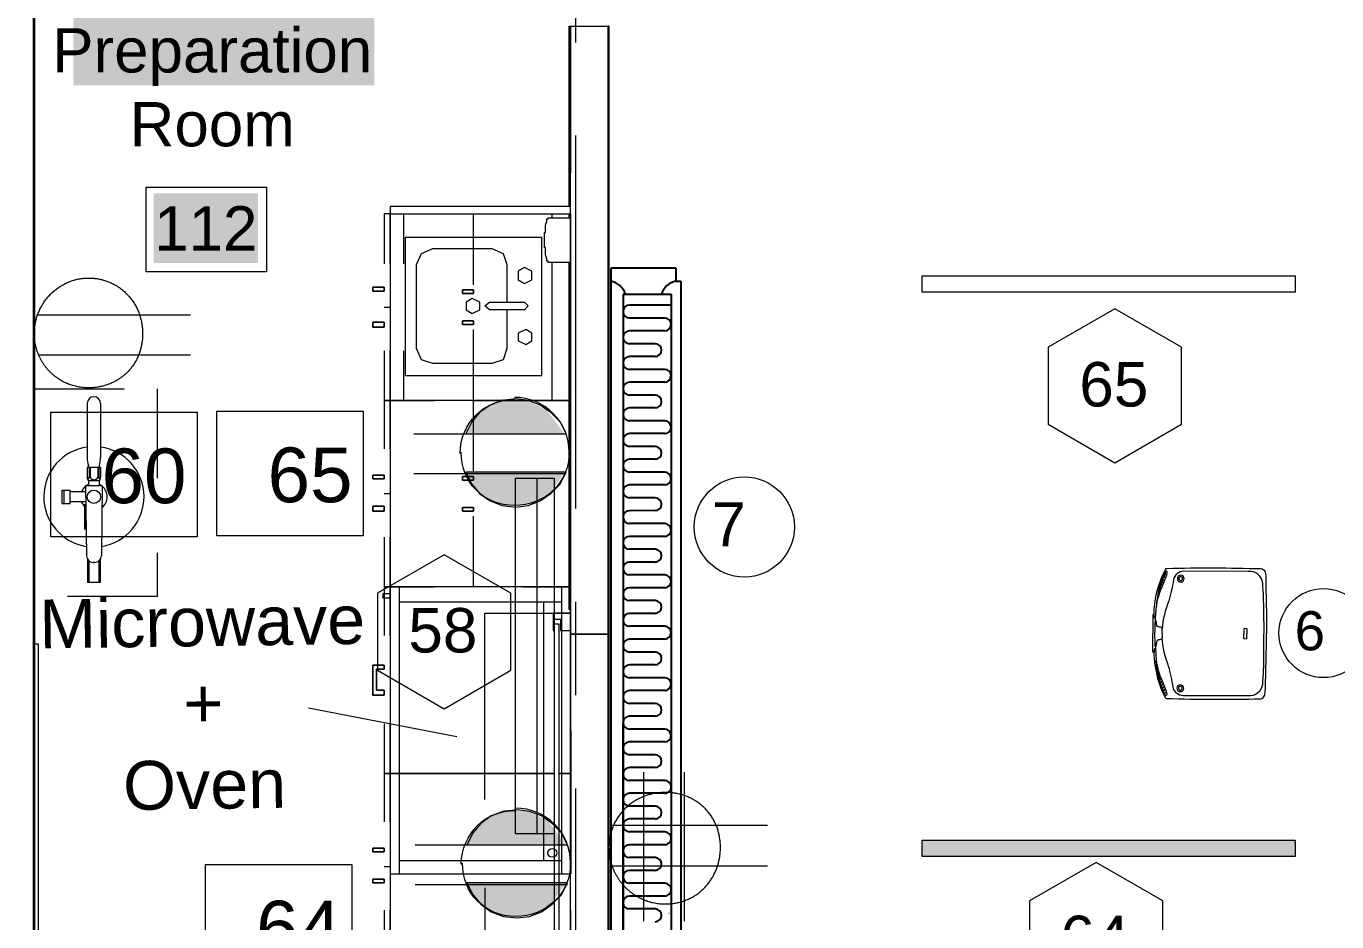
# Model space of a CAD drawing. Header units: inches. Extents: x 0.9 to 36.3, y 0.7 to 23.3.
# Drawn here: x 22.923 to 24.68, y 7.609 to 8.81 of the extents above; entities that cross this region are included whole.
import ezdxf

# ---------------------------------------------------------------- set-up
doc = ezdxf.new("R2010")
doc.units = ezdxf.units.IN
doc.linetypes.add('ACAD_ISO02W100', pattern=[15, 12, -3])
doc.linetypes.add('CENTER', pattern=[50.8, 31.75, -6.35, 6.35, -6.35])
doc.layers.get('0').update_dxf_attribs({"color": 1})
doc.layers.add('Baseboard heater', color=7, linetype='Continuous', true_color=0x581317)
doc.layers.add('PDF_Solid Fills', color=7, linetype='Continuous', true_color=0xffffff)
for name, color, linetype, lineweight, true_color in [('Blocks', 7, 'Continuous', 5, 0x9a9c7f), ('Boarder for name', 7, 'Continuous', 5, 0x777777), ('Lights', 7, 'Continuous', 15, 0xff0a0a), ('Numbering Baseboard Heater', 7, 'Continuous', 0, 0x581317), ('Numbering Lights', 1, 'Continuous', 15, 0xff0000), ('Numbering Projectors', 7, 'Continuous', 0, 0x9a9c7f), ('PDF_Geometry', 7, 'Continuous', 9, 0x777777)]:
    doc.layers.add(name, color=color, linetype=linetype, lineweight=lineweight, true_color=true_color)
for name, color, linetype, lineweight in [('Fire Extinguisher', 12, 'Continuous', 15), ('Numbering receptecles', 170, 'Continuous', 15), ('Receptacles', 170, 'Continuous', 15)]:
    doc.layers.add(name, color=color, linetype=linetype, lineweight=lineweight)
doc.layers.add('PDF_Text', color=7, linetype='Continuous')
doc.styles.add('PDF Arial', font='arial.ttf')
doc.styles.get("Standard").update_dxf_attribs({"font": 'arial.ttf'})

# ---------------------------------------------------------------- blocks, each defined once
blk = doc.blocks.new('Epson 5040ub_top_cad-block.com')
at = {"color": 0}
for points in [[(-73.9, -4.5), (-73.9, 0), (0, 0)], [(73.9, -4.5), (73.9, 0), (0, 0)], [(-230.6, -53.4), (-238.1, -47.2)], [(-219.7, -49.3), (-227.7, -42.6)], [(-208.3, -44.9), (-216.4, -38.2)], [(-198.7, -41.1), (-206.5, -34.6)], [(-188.1, -37), (-195.3, -31)], [(-177.2, -32.4), (-183.1, -27.5)], [(-167.9, -28.7), (-172.6, -24.9)], [(-157.3, -24.9), (-160.4, -22.3)], [(-147.5, -21.8), (-149.4, -20.3)], [(-138.3, -19.3), (-138.9, -18.8)], [(138.3, -19.3), (138.9, -18.8)], [(147.5, -21.8), (149.4, -20.3)], [(157.3, -24.9), (160.4, -22.3)], [(167.9, -28.7), (172.6, -24.9)], [(177.2, -32.4), (183.1, -27.5)], [(188.1, -37), (195.3, -31)], [(198.7, -41.1), (206.5, -34.6)], [(208.3, -44.9), (216.4, -38.2)], [(219.7, -49.3), (227.7, -42.6)], [(230.6, -53.4), (238.1, -47.2)], [(-18.6, -359.4), (0, -359.4)], [(18.6, -359.4), (0, -359.4)], [(-18.6, -371.4), (0, -371.4)], [(18.6, -371.4), (0, -371.4)], [(-48.7, -438.5), (48.7, -438.5)]]:
    blk.add_lwpolyline(points, dxfattribs=at)
for points in [[(0, -36.6), (-16.8, -36.6, -0.354906), (-24.2, -30.6, -0.016056), (-25.6, -22.2, 0.285232), (-31.3, -15.4, 0.084022), (-44.3, -13.5, -0.143766), (-48.6, -12.3, -0.072792), (-51.7, -9.7), (-60.2, -10.3, 0.320532), (-65.8, -5.2, 0.048215), (-96.9, -4.8, 0.096612), (-253.6, -49, 0.263617), (-257.6, -55.1, 0.012885), (-257.6, -426.5, -0.781265)], [(-60.2, -10.3), (-106, -13.5, 0.045223), (-106, -13.5, 0.07056), (-174.3, -31.3, -0.006437), (-228.3, -52.6, -0.072856), (-242.6, -55.7, -0.70445), (-245.6, -48.9, -0.081569), (-240.3, -45.4, -0.0531), (-169.8, -21.4, -0.048177), (-106, -13.5, -6.183682)], [(-48.7, -438.5), (-87.3, -438.5, -0.020934), (-200.3, -433.8, -0.427836), (-246.2, -376.8), (-246.2, -120.6, -0.367703), (-212.3, -80.7, 0.026801), (-129.5, -62.7, 0.03082), (-129.5, -62.7, -0.081077), (-16.8, -36.6, -8.970593)], [(-246.5, -53.2, -0.112665), (-245.6, -51.7, -0.081569), (-240.3, -48.2, -0.0531), (-169.8, -24.2, -0.02751), (-133.5, -18.2, -0.02751)], [(0, -36.6), (16.8, -36.6, 0.354906), (24.2, -30.6, 0.016056), (25.6, -22.2, -0.285232), (31.3, -15.4, -0.084022), (44.3, -13.5, 0.143766), (48.6, -12.3, 0.072792), (51.7, -9.7), (60.2, -10.3, -0.320532), (65.8, -5.2, -0.048215), (96.9, -4.8, -0.096612), (253.6, -49, -0.263617), (257.6, -55.1, -0.012885), (257.6, -426.5, 0.781265)], [(48.7, -438.5), (87.3, -438.5, 0.020934), (200.3, -433.8, 0.427836), (246.2, -376.8), (246.2, -120.6, 0.367703), (212.3, -80.7, -0.026801), (129.5, -62.7, -0.03082), (129.5, -62.7, 0.081077), (16.8, -36.6, 8.970593)], [(60.2, -10.3), (106, -13.5, -0.045223), (106, -13.5, -0.07056), (174.3, -31.3, 0.006437), (228.3, -52.6, 0.072856), (242.6, -55.7, 0.70445), (245.6, -48.9, 0.081569), (240.3, -45.4, 0.0531), (169.8, -21.4, 0.048177), (106, -13.5, 6.183682)], [(246.5, -53.2, 0.112665), (245.6, -51.7, 0.081569), (240.3, -48.2, 0.0531), (169.8, -24.2, 0.02751), (133.5, -18.2, 0.02751)], [(-257.6, -426.5, 0.30611), (-247.4, -441.7, 0.079705), (-229.7, -445.7, 0.003039), (0, -450, 73.76926)], [(257.6, -426.5, -0.30611), (247.4, -441.7, -0.079705), (229.7, -445.7, -0.003039), (0, -450, -73.76926)]]:
    blk.add_lwpolyline(points, format="xyb", dxfattribs=at)
for centre, radius in [((-217, -109.2), 13.3), ((-217, -109.2), 7.38), ((217, -109.2), 13.3), ((217, -109.2), 7.38)]:
    blk.add_circle(centre, radius, dxfattribs=at)
for centre, radius, start, end in [((0, -858.8), 850.7, 86.5169, 93.4831), ((-14, -365.4), 7.59, 127.7395, 232.2605), ((14, -365.4), 7.59, 307.7395, 52.2605)]:
    blk.add_arc(centre, radius, start, end, dxfattribs=at)
blk = doc.blocks.new('Fire Extinguisher_top_dwgmodels.com')
at = {"color": 0}
for p, q in [((-111.7, 8), (-47, 8)), ((-34.9, 6.6), (-37.6, 6.6)), ((-34.9, 8), (-34.9, -8)), ((-34.9, 8), (-23.5, 8)), ((-34.9, 4.6), (-23.2, 4.6)), ((-34.8, 5.7), (-23.2, 5.7)), ((-18.9, 6.3), (-18.9, -6.3)), ((-18.9, 6.3), (-13.5, 6.3)), ((-13.5, -10), (-13.5, 10)), ((-13.5, 10), (70.6, 8.9)), ((10.3, 9.7), (10.3, 11.5)), ((10.7, 9.7), (10.7, 11.5)), ((75, 7.5), (102.5, 7.5)), ((76.7, 5.9), (102.5, 5.9)), ((78.5, 0.9), (78.5, -0.9)), ((102.5, 7.5), (102.5, -7.5)), ((-111.7, -8), (-47, -8)), ((-34.9, -6.6), (-37.6, -6.6)), ((-34.9, -4.6), (-23.2, -4.6)), ((-34.9, -8), (-23.5, -8)), ((-34.8, -5.7), (-23.2, -5.7)), ((-18.9, -6.3), (-13.5, -6.3)), ((-13.5, -10), (70.6, -8.9)), ((-6, -9.9), (-6, -28.4)), ((6, -9.7), (6, -28.4)), ((10.3, -9.7), (10.3, -9.7)), ((10.7, -9.9), (10.7, -9.7)), ((10.8, -10.2), (11, -9.9)), ((10.9, -10.4), (38.5, -10.4)), ((10.9, -11.2), (38.5, -11.2)), ((75, -7.5), (102.5, -7.5)), ((76.7, -5.9), (102.5, -5.9)), ((-8, -38), (-8, -28.4)), ((8, -28.4), (-8, -28.4)), ((8, -38), (8, -28.4)), ((-8, -36.1), (8, -36.1)), ((8, -38), (-8, -38))]:
    blk.add_line(p, q, dxfattribs=at)
blk.add_circle((0, 0), 8, dxfattribs=at)
for centre, radius, start, end in [((0, 0), 60, 8.6363, 172.3377), ((0, 0), 16, 37.0611, 141.3809), ((-111.7, 0), 8, 90, 270), ((-48.9, -37), 45.1, 75.4552, 87.5164), ((-23.6, 0.6), 7.45, 50.2127, 88.8117), ((-23.3, 7.7), 1.98, 271.9881, 358.9526), ((-25.5, 0), 5.13, 297.4534, 62.5466), ((0, 0), 16, 147.6298, 156.9032), ((10.5, 11.5), 0.177, 14.0852, 165.9148), ((70.5, 0.9), 8, 0, 89.221), ((0, 0), 60, 187.6623, 351.3637), ((-48.9, 37), 45.1, 272.4836, 284.5448), ((-23.6, -0.6), 7.45, 271.1883, 309.7873), ((-23.3, -7.7), 1.98, 1.0474, 88.0119), ((0, 0), 16, 203.0968, 212.3702), ((0, 0), 16, 218.6191, 247.9757), ((-11.2, -9.9), 0.819, 184.1848, 357.3731), ((0, 0), 16, 292.0243, 310.0558), ((10.5, -11), 1.25, 101.8101, 350.1732), ((10.5, -11), 0.907, 90, 346.3844), ((10.2, -9.7), 0.107, 282.2941, 2.9308), ((10.4, -9.9), 0.229, 277.2272, 346.9737), ((11.1, -10.8), 0.447, 116.5651, 243.4349), ((0, 0), 16, 312.0013, 315.4535), ((10.5, -11), 0.907, 40.2976, 70.7774), ((10.5, -11), 1.25, 27.9629, 66.6982), ((0, 0), 16, 319.3461, 322.9389), ((38.3, -10.8), 0.447, 296.5651, 63.4349), ((70.5, -0.9), 8, 270.779, 0)]:
    blk.add_arc(centre, radius, start, end, dxfattribs=at)

msp = doc.modelspace()

# ---------------------------------------------------------------- hatches: boundary and pattern name
at = {"layer": 'Lights', "linetype": 'ByBlock', "ltscale": 0.001, "transparency": 33554559}
h = msp.add_hatch(color=256, dxfattribs=at)
h.paths.add_polyline_path([(24.124, 7.7186), (24.124, 7.6966), (24.624, 7.6966), (24.624, 7.7186)])
h.paths.add_polyline_path([(26.474, 7.6966), (26.474, 7.7186), (25.974, 7.7186), (25.974, 7.6966)])
h.paths.add_polyline_path([(28.334, 7.6966), (28.334, 7.7186), (27.834, 7.7186), (27.834, 7.6966)])
at = {"layer": 'Receptacles', "linetype": 'ByBlock', "transparency": 33554559}
for points in [[(23.5344, 8.2978), (23.5119, 8.2672), (23.5119, 8.2631), (23.6446, 8.2631), (23.6201, 8.2957), (23.5936, 8.308), (23.5609, 8.31)], [(23.6262, 8.1855), (23.6446, 8.2121), (23.5119, 8.2121), (23.5119, 8.208), (23.5344, 8.1794), (23.5589, 8.1672), (23.5997, 8.1692)], [(23.536, 7.747), (23.5136, 7.7164), (23.5136, 7.7123), (23.6462, 7.7123), (23.6218, 7.745), (23.5952, 7.7572), (23.5626, 7.7593)], [(23.6279, 7.6348), (23.6462, 7.6613), (23.5136, 7.6613), (23.5136, 7.6572), (23.536, 7.6287), (23.5605, 7.6164), (23.6014, 7.6185)]]:
    msp.add_hatch(color=256, dxfattribs=at).paths.add_polyline_path(points)

# ---------------------------------------------------------------- linework, layer by layer
at = {"layer": 'Baseboard heater', "linetype": 'ByBlock', "ltscale": 0.5}
for p, q in [((23.7065, 8.4852), (23.7066, 6.9227)), ((23.7938, 8.4852), (23.7065, 8.4852)), ((23.7938, 8.4852), (23.7938, 8.4677)), ((23.7938, 8.4677), (23.8002, 8.4677)), ((23.8002, 8.4677), (23.8003, 6.9402))]:
    msp.add_line(p, q, dxfattribs=at)
at = {"layer": 'Baseboard heater', "linetype": 'ByBlock', "ltscale": 0.3}
for p, q in [((23.7228, 8.4507), (23.7873, 8.4507)), ((23.7228, 8.4507), (23.7228, 6.9571)), ((23.7873, 8.4358), (23.7314, 8.4358)), ((23.7873, 8.4507), (23.7874, 6.9571)), ((23.7787, 8.4185), (23.7314, 8.4185)), ((23.7787, 8.4013), (23.7314, 8.4013)), ((23.7658, 8.3841), (23.7314, 8.3841)), ((23.7658, 8.3669), (23.7314, 8.3669)), ((23.7787, 8.3497), (23.7314, 8.3497)), ((23.7787, 8.3324), (23.7314, 8.3324)), ((23.7658, 8.3152), (23.7314, 8.3152)), ((23.7658, 8.298), (23.7314, 8.298)), ((23.7787, 8.2808), (23.7314, 8.2808)), ((23.7787, 8.2636), (23.7314, 8.2636)), ((23.7658, 8.2463), (23.7314, 8.2463)), ((23.7658, 8.2291), (23.7314, 8.2291)), ((23.7787, 8.2119), (23.7314, 8.2119)), ((23.7787, 8.1947), (23.7314, 8.1947)), ((23.7658, 8.1775), (23.7314, 8.1775)), ((23.7658, 8.1603), (23.7314, 8.1602)), ((23.7787, 8.143), (23.7314, 8.143)), ((23.7787, 8.1258), (23.7314, 8.1258)), ((23.7658, 8.1086), (23.7314, 8.1086)), ((23.7658, 8.0914), (23.7314, 8.0914)), ((23.7787, 8.0742), (23.7314, 8.0742)), ((23.7787, 8.0569), (23.7314, 8.0569)), ((23.7658, 8.0397), (23.7314, 8.0397)), ((23.7658, 8.0225), (23.7314, 8.0225)), ((23.7787, 8.0053), (23.7314, 8.0053)), ((23.7787, 7.9881), (23.7314, 7.9881)), ((23.7658, 7.9708), (23.7314, 7.9708)), ((23.7658, 7.9536), (23.7314, 7.9536)), ((23.7787, 7.9364), (23.7314, 7.9364)), ((23.7787, 7.9192), (23.7314, 7.9192)), ((23.7658, 7.902), (23.7314, 7.902)), ((23.7228, 7.5317), (23.7228, 7.8761)), ((23.7658, 7.8847), (23.7314, 7.8847)), ((23.7874, 7.8789), (23.7874, 7.5317)), ((23.7787, 7.8675), (23.7314, 7.8675)), ((23.7787, 7.8503), (23.7314, 7.8503)), ((23.7658, 7.8331), (23.7314, 7.8331)), ((23.7658, 7.8159), (23.7314, 7.8159)), ((23.7788, 7.7986), (23.7314, 7.7986)), ((23.7788, 7.7814), (23.7314, 7.7814)), ((23.7658, 7.7642), (23.7314, 7.7642)), ((23.7658, 7.747), (23.7314, 7.747)), ((23.7788, 7.7298), (23.7314, 7.7298)), ((23.7788, 7.7125), (23.7314, 7.7125)), ((23.7658, 7.6953), (23.7314, 7.6953)), ((23.7658, 7.6781), (23.7314, 7.6781)), ((23.7788, 7.6609), (23.7314, 7.6609)), ((23.7788, 7.6437), (23.7314, 7.6437)), ((23.7658, 7.6264), (23.7314, 7.6264))]:
    msp.add_line(p, q, dxfattribs=at)
for centre, radius, start, end in [((23.7021, 8.4431), 0.025, 17.8431, 79.896), ((23.7982, 8.4431), 0.025, 100.1098, 162.1628), ((23.7314, 8.4272), 0.00861, 90.0029, 270.0029), ((23.7787, 8.4099), 0.00861, 270.0029, 90.0029), ((23.7314, 8.3927), 0.00861, 90.0029, 270.0029), ((23.7658, 8.3755), 0.00861, 270.0029, 90.0029), ((23.7314, 8.3583), 0.00861, 90.0029, 270.0029), ((23.7787, 8.3411), 0.00861, 270.0029, 90.0029), ((23.7314, 8.3238), 0.00861, 90.0029, 270.0029), ((23.7658, 8.3066), 0.00861, 270.0029, 90.0029), ((23.7314, 8.2894), 0.00861, 90.0029, 270.0029), ((23.7787, 8.2722), 0.00861, 270.0029, 90.0029), ((23.7314, 8.255), 0.00861, 90.0029, 270.0029), ((23.7658, 8.2377), 0.00861, 270.0029, 90.0029), ((23.7314, 8.2205), 0.00861, 90.0029, 270.0029), ((23.7787, 8.2033), 0.00861, 270.0029, 90.0029), ((23.7314, 8.1861), 0.00861, 90.0029, 270.0029), ((23.7658, 8.1689), 0.00861, 270.0029, 90.0029), ((23.7314, 8.1516), 0.00861, 90.0029, 270.0029), ((23.7787, 8.1344), 0.00861, 270.0029, 90.0029), ((23.7314, 8.1172), 0.00861, 90.0029, 270.0029), ((23.7658, 8.1), 0.00861, 270.0029, 90.0029), ((23.7314, 8.0828), 0.00861, 90.0029, 270.0029), ((23.7787, 8.0655), 0.00861, 270.0029, 90.0029), ((23.7314, 8.0483), 0.00861, 90.0029, 270.0029), ((23.7658, 8.0311), 0.00861, 270.0029, 90.0029), ((23.7314, 8.0139), 0.00861, 90.0029, 270.0029), ((23.7787, 7.9967), 0.00861, 270.0029, 90.0029), ((23.7314, 7.9794), 0.00861, 90.0029, 270.0029), ((23.7658, 7.9622), 0.00861, 270.0029, 90.0029), ((23.7314, 7.945), 0.00861, 90.0029, 270.0029), ((23.7787, 7.9278), 0.00861, 270.0029, 90.0029), ((23.7314, 7.9106), 0.00861, 90.0029, 270.0029), ((23.7658, 7.8933), 0.00861, 270.0029, 90.0029), ((23.7314, 7.8761), 0.00861, 90.0029, 270.0029), ((23.7787, 7.8589), 0.00861, 270.0029, 90.0029), ((23.7314, 7.8417), 0.00861, 90.0029, 270.0029), ((23.7658, 7.8245), 0.00861, 270.0029, 90.0029), ((23.7314, 7.8072), 0.00861, 90.0029, 270.0029), ((23.7788, 7.79), 0.00861, 270.0029, 90.0029), ((23.7314, 7.7728), 0.00861, 90.0029, 270.0029), ((23.7658, 7.7556), 0.00861, 270.0029, 90.0029), ((23.7314, 7.7384), 0.00861, 90.0029, 270.0029), ((23.7788, 7.7211), 0.00861, 270.0029, 90.0029), ((23.7314, 7.7039), 0.00861, 90.0029, 270.0029), ((23.7314, 7.6695), 0.00861, 90.0029, 270.0029), ((23.7658, 7.6867), 0.00861, 270.0029, 90.0029), ((23.7788, 7.6523), 0.00861, 270.0029, 90.0029), ((23.7314, 7.635), 0.00861, 90.0029, 270.0029), ((23.7658, 7.6178), 0.00861, 270.0029, 90.0029)]:
    msp.add_arc(centre, radius, start, end, dxfattribs=at)
at = {"layer": 'Blocks', "linetype": 'ByBlock'}
for p, q in [((23.4006, 8.0489), (23.4006, 8.0429)), ((23.4107, 8.0489), (23.4006, 8.0489)), ((23.4107, 8.058), (23.4107, 7.6734)), ((23.6524, 8.058), (23.4107, 8.058)), ((23.4228, 8.058), (23.4228, 7.6734)), ((23.6403, 8.058), (23.6403, 7.6734)), ((23.6524, 7.6734), (23.6524, 8.058)), ((23.4107, 8.0429), (23.4006, 8.0429)), ((23.6403, 8.0376), (23.4228, 8.0376)), ((23.6161, 8.0376), (23.6161, 7.6912)), ((23.4228, 7.6912), (23.6403, 7.6912)), ((23.4107, 7.6734), (23.6524, 7.6734))]:
    msp.add_line(p, q, dxfattribs=at)
at = {"layer": 'Blocks', "ltscale": 0.01}
msp.add_line((23.3011, 7.8958), (23.4998, 7.8577), dxfattribs=at)
at = {"layer": 'Blocks', "linetype": 'CENTER', "ltscale": 0.01}
msp.add_line((23.7847, 7.6203), (23.7841, 7.6202), dxfattribs=at)
at = {"layer": 'Blocks', "linetype": 'ByBlock'}
for points in [[(23.614, 8.3413), (23.614, 8.5263), (23.4307, 8.5263), (23.4307, 8.3413)], [(23.5907, 8.4863), (23.5824, 8.4813), (23.5824, 8.4697), (23.5907, 8.4647), (23.6007, 8.4697), (23.6007, 8.4813)], [(23.3874, 8.4597), (23.4024, 8.4597), (23.4024, 8.4547), (23.4024, 8.4597), (23.3924, 8.4597), (23.4024, 8.4597), (23.4024, 8.4547), (23.4024, 8.4597), (23.3874, 8.4597), (23.3874, 8.4547), (23.4024, 8.4547), (23.3874, 8.4547)], [(23.3924, 8.4547), (23.4024, 8.4547)], [(23.5224, 8.4513), (23.5074, 8.4513), (23.5074, 8.4563), (23.5224, 8.4563), (23.5074, 8.4563), (23.5074, 8.4513), (23.5224, 8.4513), (23.5124, 8.4513)], [(23.5207, 8.4447), (23.5124, 8.4397), (23.5124, 8.4297), (23.5207, 8.4247), (23.5307, 8.4297), (23.5307, 8.4397)], [(23.5907, 8.4397), (23.5957, 8.4347), (23.5907, 8.4297), (23.544, 8.4297), (23.5374, 8.4347), (23.544, 8.4397)], [(23.3874, 8.413), (23.4024, 8.413), (23.4024, 8.4063), (23.4024, 8.413), (23.3924, 8.413), (23.4024, 8.413), (23.4024, 8.4063), (23.4024, 8.413), (23.3874, 8.413), (23.3874, 8.4063), (23.4024, 8.4063), (23.3874, 8.4063)], [(23.3924, 8.4063), (23.4024, 8.4063)], [(23.5224, 8.4097), (23.5074, 8.4097), (23.5074, 8.4147), (23.5224, 8.4147), (23.5074, 8.4147), (23.5074, 8.4097), (23.5224, 8.4097), (23.5124, 8.4097)], [(23.5224, 8.4147), (23.5124, 8.4147)], [(23.5924, 8.403), (23.5824, 8.398), (23.5824, 8.388), (23.5924, 8.383), (23.6007, 8.388), (23.6007, 8.398)]]:
    msp.add_lwpolyline(points, close=True, dxfattribs=at)
for points in [[(23.5674, 8.4397), (23.5674, 8.4897), (23.5624, 8.5047), (23.5474, 8.5113), (23.4674, 8.5113), (23.4524, 8.5047), (23.4457, 8.4897), (23.4457, 8.378), (23.4524, 8.363), (23.4674, 8.358), (23.5474, 8.358), (23.5624, 8.363), (23.5674, 8.378), (23.5674, 8.4297)], [(23.5224, 8.4513), (23.5224, 8.4563), (23.5224, 8.4513)], [(23.5224, 8.4513), (23.5224, 8.4563), (23.5224, 8.4513)], [(23.5224, 8.4097), (23.5224, 8.4147), (23.5224, 8.4097)], [(23.5224, 8.4097), (23.5224, 8.4147), (23.5224, 8.4097)]]:
    msp.add_lwpolyline(points, dxfattribs=at)
msp.add_circle((23.6281, 7.7015), 0.00589, dxfattribs=at)
at = {"layer": 'Boarder for name', "linetype": 'ByBlock'}
msp.add_lwpolyline([(23.0834, 8.5939), (23.245, 8.5939), (23.245, 8.4805), (23.0834, 8.4805)], close=True, dxfattribs=at)
at = {"layer": 'Fire Extinguisher', "linetype": 'ACAD_ISO02W100', "ltscale": 0.01}
msp.add_lwpolyline([(23.0983, 8.3237), (23.0983, 8.0453), (22.9341, 8.0453), (22.9341, 8.3237)], close=True, dxfattribs=at)
at = {"layer": 'Lights', "linetype": 'ByBlock'}
for points in [[(24.124, 8.4531), (24.124, 8.4751), (24.624, 8.4751), (24.624, 8.4531)], [(23.6307, 8.2038), (23.6307, 7.7272), (23.5786, 7.7272), (23.5786, 8.2038)], [(24.124, 7.6966), (24.124, 7.7186), (24.624, 7.7186), (24.624, 7.6966)]]:
    msp.add_lwpolyline(points, close=True, dxfattribs=at)
msp.add_lwpolyline([(23.6078, 7.7272), (23.6078, 8.2038)], dxfattribs=at)
at = {"layer": 'Numbering Baseboard Heater', "linetype": 'ByBlock', "ltscale": 0.001}
msp.add_circle((23.8854, 8.1384), 0.0671, dxfattribs=at)
at = {"layer": 'Numbering Lights', "linetype": 'ByBlock', "ltscale": 0.001}
for points in [[(24.3823, 8.431), (24.2929, 8.3794), (24.2929, 8.2761), (24.3823, 8.2245), (24.4717, 8.2761), (24.4717, 8.3794)], [(23.4829, 8.1012), (23.3935, 8.0496), (23.3935, 7.9464), (23.4829, 7.8947), (23.5723, 7.9464), (23.5723, 8.0496)], [(24.357, 7.6888), (24.2676, 7.6372), (24.2676, 7.534), (24.357, 7.4823), (24.4464, 7.534), (24.4464, 7.6372)]]:
    msp.add_lwpolyline(points, close=True, dxfattribs=at)
at = {"layer": 'Numbering Projectors', "linetype": 'ByBlock', "ltscale": 0.001}
msp.add_circle((24.6619, 7.9962), 0.0597, dxfattribs=at)
at = {"layer": 'Numbering receptecles', "linetype": 'ByBlock', "ltscale": 0.001}
for points in [[(23.1784, 8.2937), (23.3744, 8.2937), (23.3744, 8.1264), (23.1784, 8.1264)], [(22.9558, 8.2924), (23.1518, 8.2924), (23.1518, 8.1251), (22.9558, 8.1251)], [(23.1631, 7.6862), (23.3591, 7.6862), (23.3591, 7.5189), (23.1631, 7.5189)]]:
    msp.add_lwpolyline(points, close=True, dxfattribs=at)
at = {"layer": 'PDF_Geometry', "linetype": 'ByBlock'}
for points in [[(22.9324, 7.5714), (22.9324, 9.223), (23.6524, 9.223), (23.6524, 9.1846), (23.7024, 9.1846), (23.7024, 9.223), (24.549, 9.223), (24.564, 9.223), (24.564, 9.2663), (24.564, 9.2963), (24.549, 9.2963), (22.8607, 9.2963), (22.8607, 9.2663), (22.8607, 9.223), (22.8574, 9.223), (22.8574, 7.628), (22.0374, 7.628), (22.0374, 7.6214), (22.0358, 7.6214), (21.9874, 7.6214)], [(23.5907, 8.558), (23.6524, 8.558), (23.6524, 8.568), (23.4107, 8.568), (23.4107, 7.1247), (22.6641, 7.1247), (22.6641, 7.5697), (22.9341, 7.5697), (22.9324, 7.5697), (22.9341, 7.5697), (22.9341, 9.2196), (22.9341, 9.2213), (22.9324, 9.2213), (23.6507, 9.2213), (23.6507, 9.1846), (23.6507, 9.2196), (23.6507, 9.1846)], [(22.6791, 7.5714), (22.9324, 7.5714), (22.9324, 9.223)], [(22.9324, 9.2213), (22.9324, 7.5697), (22.9324, 9.2213)], [(23.659, 8.913), (23.659, 8.788)], [(23.6507, 8.568), (23.6507, 8.8096), (23.6524, 8.8096), (23.6524, 8.613)], [(23.6507, 8.8096), (23.6507, 8.8096)], [(23.6507, 8.568), (23.6507, 8.8096), (23.6507, 8.568)], [(23.704, 7.0964), (23.704, 7.0597), (23.704, 7.0964), (23.704, 7.0597), (23.704, 7.0964), (23.704, 8.8096), (23.704, 7.0964), (23.704, 8.8096), (23.7024, 8.8096), (23.7024, 7.0964), (23.7024, 7.0597), (23.7024, 7.0164)], [(23.704, 8.8096), (23.704, 8.8096)], [(23.659, 8.663), (23.659, 8.163)], [(23.4107, 8.558), (23.4024, 8.558), (23.4024, 8.4913)], [(23.4107, 8.4913), (23.4107, 8.558), (23.4724, 8.558)], [(23.429, 8.4913), (23.429, 8.558), (23.6274, 8.558), (23.6274, 8.553)], [(23.5224, 8.463), (23.5224, 8.558), (23.6524, 8.558), (23.6524, 8.463)], [(23.6507, 8.553), (23.6507, 8.558), (23.6524, 8.558), (23.6524, 8.028), (23.6507, 8.028), (23.6507, 8.493)], [(23.6274, 8.493), (23.6274, 8.308), (23.429, 8.308), (23.429, 8.3747)], [(23.4024, 8.433), (23.4107, 8.433)], [(23.6524, 8.403), (23.6524, 8.308), (23.5224, 8.308), (23.5224, 8.403)], [(23.4024, 8.3747), (23.4024, 8.308), (23.4107, 8.308), (23.4024, 8.308), (23.4024, 8.243)], [(23.4107, 8.243), (23.4107, 8.308), (23.4707, 8.308), (23.4107, 8.308), (23.4107, 8.3747)], [(23.5224, 8.213), (23.5224, 8.308), (23.6524, 8.308), (23.6524, 8.213)], [(23.5224, 8.2013), (23.5224, 8.2063), (23.5224, 8.2013)], [(23.5224, 8.2013), (23.5224, 8.2063), (23.5224, 8.2013)], [(23.4107, 8.183), (23.4024, 8.183)], [(23.4024, 8.1597), (23.4024, 8.1663), (23.4024, 8.1597)], [(23.4024, 8.1597), (23.4024, 8.1663), (23.4024, 8.1597)], [(23.5224, 8.1597), (23.5224, 8.1647), (23.5224, 8.1597)], [(23.5224, 8.1597), (23.5224, 8.1647), (23.5224, 8.1597)], [(23.6524, 8.153), (23.6524, 8.058), (23.5224, 8.058), (23.5224, 8.153)], [(23.4024, 8.1247), (23.4024, 8.058), (23.4107, 8.058), (23.4024, 8.058), (23.4024, 7.993)], [(23.4107, 7.993), (23.4107, 8.058), (23.4707, 8.058), (23.4107, 8.058), (23.4107, 8.1247)], [(23.6524, 8.0583), (23.6529, 7.6733)], [(23.659, 8.038), (23.659, 7.913)], [(23.5374, 7.773), (23.5374, 7.898), (23.5374, 8.023), (23.6524, 8.023)], [(23.6524, 7.428), (23.6524, 7.9997), (23.6524, 7.808), (23.6374, 7.808), (23.6524, 7.808), (23.6524, 7.743)], [(22.9391, 7.1247), (22.9391, 7.9813), (22.9341, 7.9813)], [(23.4024, 7.953), (23.4024, 7.948), (23.4024, 7.953), (23.3874, 7.953), (23.3874, 7.913), (23.4024, 7.913)], [(23.3874, 7.953), (23.4024, 7.953)], [(23.3874, 7.913), (23.3874, 7.953)], [(23.3924, 7.948), (23.3924, 7.9197), (23.4024, 7.9197)], [(23.3924, 7.9197), (23.3924, 7.948)], [(23.3924, 7.948), (23.3924, 7.9197), (23.4024, 7.9197)], [(23.3924, 7.9197), (23.3924, 7.948)], [(23.4024, 7.913), (23.3874, 7.913)], [(23.4024, 7.9197), (23.4024, 7.913), (23.4024, 7.9197), (23.3924, 7.9197)], [(23.4024, 7.9197), (23.4024, 7.913), (23.4024, 7.9197), (23.3924, 7.9197)], [(23.4024, 7.8747), (23.4024, 7.808), (23.4107, 7.808), (23.4024, 7.808), (23.4024, 7.743)], [(23.4107, 7.743), (23.4107, 7.808), (23.6307, 7.808), (23.4107, 7.808), (23.4107, 7.8747)], [(23.659, 7.788), (23.659, 7.288)], [(23.4107, 7.683), (23.4024, 7.683)], [(23.4024, 7.6614), (23.4024, 7.6664), (23.4024, 7.6614)], [(23.4024, 7.6614), (23.4024, 7.6664), (23.4024, 7.6614)], [(23.5374, 7.6547), (23.5374, 7.528), (23.5374, 7.403), (23.6524, 7.403)], [(23.4024, 7.6247), (23.4024, 7.558), (23.4107, 7.558)], [(23.6307, 7.558), (23.4107, 7.558), (23.4107, 7.6247)], [(23.6524, 7.6247), (23.6524, 7.558), (23.6374, 7.558)]]:
    msp.add_lwpolyline(points, dxfattribs=at)
for points in [[(23.6524, 8.8096), (23.7024, 8.8096), (23.7024, 7.9947), (23.6524, 7.9947)], [(23.6257, 8.493), (23.624, 8.493), (23.6224, 8.493), (23.6224, 8.4947), (23.6207, 8.4947), (23.6207, 8.4963), (23.6207, 8.498), (23.619, 8.503), (23.619, 8.5097), (23.619, 8.5113), (23.619, 8.513), (23.6174, 8.513), (23.6174, 8.533), (23.619, 8.533), (23.619, 8.5363), (23.619, 8.5397), (23.619, 8.543), (23.6207, 8.548), (23.6207, 8.5497), (23.6207, 8.5513), (23.6224, 8.5513), (23.6224, 8.553), (23.624, 8.553), (23.6257, 8.553), (23.6507, 8.553), (23.6524, 8.553), (23.6524, 8.493), (23.6507, 8.493)], [(23.5224, 8.4563), (23.5124, 8.4563)], [(23.6507, 8.308), (23.589, 8.308)], [(23.3874, 8.208), (23.4024, 8.208), (23.4024, 8.203), (23.4024, 8.208), (23.3924, 8.208), (23.4024, 8.208), (23.4024, 8.203), (23.4024, 8.208), (23.3874, 8.208), (23.3874, 8.203), (23.4024, 8.203), (23.3874, 8.203)], [(23.5224, 8.2013), (23.5074, 8.2013), (23.5074, 8.2063), (23.5224, 8.2063), (23.5074, 8.2063), (23.5074, 8.2013), (23.5224, 8.2013), (23.5124, 8.2013)], [(23.5224, 8.2063), (23.5124, 8.2063)], [(23.3924, 8.203), (23.4024, 8.203)], [(23.4024, 8.1597), (23.3874, 8.1597), (23.3874, 8.1663), (23.4024, 8.1663), (23.3874, 8.1663), (23.3874, 8.1597), (23.4024, 8.1597), (23.3924, 8.1597)], [(23.4024, 8.1663), (23.3924, 8.1663)], [(23.5224, 8.1597), (23.5074, 8.1597), (23.5074, 8.1647), (23.5224, 8.1647), (23.5074, 8.1647), (23.5074, 8.1597), (23.5224, 8.1597), (23.5124, 8.1597)], [(23.5224, 8.1647), (23.5124, 8.1647)], [(23.589, 8.058), (23.6507, 8.058)], [(23.6524, 8.023), (23.629, 8.023), (23.629, 7.9997), (23.6307, 7.9997), (23.6307, 8.0147), (23.639, 8.0147), (23.639, 7.9997), (23.6524, 7.9997)], [(23.6524, 8.023), (23.6524, 8.028)], [(23.6374, 8.008), (23.6307, 8.008), (23.6307, 7.4197), (23.6374, 7.4197)], [(23.7024, 7.433), (23.6524, 7.433), (23.6524, 7.9947), (23.7024, 7.9947)], [(23.3874, 7.913), (23.3874, 7.953), (23.4024, 7.953), (23.4024, 7.948), (23.4024, 7.953), (23.3874, 7.953), (23.3874, 7.913), (23.4024, 7.913)], [(23.3874, 7.913), (23.3874, 7.953), (23.4024, 7.953), (23.4024, 7.948), (23.4024, 7.953), (23.3874, 7.953), (23.3874, 7.913), (23.4024, 7.913)], [(23.4024, 7.948), (23.3924, 7.948)], [(23.3924, 7.9197), (23.3924, 7.948), (23.3924, 7.9197), (23.4024, 7.9197), (23.4024, 7.913), (23.4024, 7.9197)], [(23.4024, 7.948), (23.3924, 7.948)], [(23.4024, 7.948), (23.3924, 7.948)], [(23.3874, 7.708), (23.4024, 7.708), (23.4024, 7.703), (23.4024, 7.708), (23.3924, 7.708), (23.4024, 7.708), (23.4024, 7.703), (23.4024, 7.708), (23.3874, 7.708), (23.3874, 7.703), (23.4024, 7.703), (23.3874, 7.703)], [(23.3924, 7.703), (23.4024, 7.703)], [(23.4024, 7.6614), (23.3874, 7.6614), (23.3874, 7.6664), (23.4024, 7.6664), (23.3874, 7.6664), (23.3874, 7.6614), (23.4024, 7.6614), (23.3924, 7.6614)], [(23.4024, 7.6664), (23.3924, 7.6664)]]:
    msp.add_lwpolyline(points, close=True, dxfattribs=at)
at = {"layer": 'PDF_Solid Fills', "linetype": 'ByBlock', "transparency": 33554559}
for points in [[(22.9859, 8.7304), (23.3893, 8.7304), (22.9859, 8.8237), (23.3893, 8.8237)], [(23.0934, 8.4922), (23.2334, 8.4922), (23.0934, 8.5855), (23.2334, 8.5855)]]:
    msp.add_solid(points, dxfattribs=at)
at = {"layer": 'Receptacles', "linetype": 'ByBlock'}
for points in [[(23.143, 8.4223), (22.9379, 8.4223)], [(23.143, 8.3685), (22.9396, 8.3685)], [(23.4425, 8.2631), (23.6466, 8.2631)], [(23.4425, 8.21), (23.6466, 8.21)], [(23.7503, 7.8099), (23.7503, 7.61)], [(23.805, 7.8099), (23.805, 7.61)], [(23.9166, 7.7384), (23.7082, 7.7384)], [(23.4442, 7.7123), (23.6483, 7.7123)], [(23.9166, 7.6836), (23.7082, 7.6836)], [(23.4442, 7.6593), (23.6483, 7.6593)]]:
    msp.add_lwpolyline(points, dxfattribs=at)
for points in [[(23.6466, 8.2631), (23.6385, 8.2794), (23.6262, 8.2917), (23.6119, 8.3019), (23.5956, 8.308), (23.5793, 8.31), (23.5609, 8.308), (23.5446, 8.3019), (23.5303, 8.2917), (23.5201, 8.2794), (23.5119, 8.2631)], [(23.6466, 8.2121), (23.5119, 8.2121), (23.5201, 8.1957), (23.5303, 8.1835), (23.5446, 8.1733), (23.5609, 8.1672), (23.5793, 8.1651), (23.5956, 8.1672), (23.6119, 8.1733), (23.6262, 8.1835), (23.6385, 8.1957)], [(23.6483, 7.7123), (23.6401, 7.7287), (23.6279, 7.7409), (23.6136, 7.7511), (23.5973, 7.7572), (23.5809, 7.7593), (23.5626, 7.7572), (23.5462, 7.7511), (23.532, 7.7409), (23.5218, 7.7287), (23.5136, 7.7123)], [(23.6483, 7.6613), (23.5136, 7.6613), (23.5218, 7.645), (23.532, 7.6327), (23.5462, 7.6225), (23.5626, 7.6164), (23.5809, 7.6144), (23.5973, 7.6164), (23.6136, 7.6225), (23.6279, 7.6327), (23.6401, 7.645)]]:
    msp.add_lwpolyline(points, close=True, dxfattribs=at)
for centre in [(23.5775, 8.2389), (23.5792, 7.6882)]:
    msp.add_arc(centre, 0.0732, 359.7603, 90.2397, dxfattribs=at)
for points, weights, knots in [([(22.9337, 8.3975), (22.9336, 8.3779), (22.941, 8.3599), (22.9548, 8.3461), (22.9687, 8.3322), (22.9867, 8.3248), (23.0063, 8.3249), (23.0477, 8.3249), (23.0788, 8.356), (23.0788, 8.3975), (23.0788, 8.4389), (23.0477, 8.4721), (23.0063, 8.4721), (22.9669, 8.4721), (22.9337, 8.4389), (22.9337, 8.3975)], [1, 0.948448710105, 0.948448710105, 1, 0.948448710105, 0.948448710105, 1, 1, 1, 1, 1, 1, 1, 1, 1, 1], [0, 0, 0, 0, 0.79168, 0.79168, 0.79168, 1.583359, 1.583359, 1.583359, 2.583359, 2.583359, 2.583359, 3.583359, 3.583359, 3.583359, 4.583359, 4.583359, 4.583359, 4.583359]), ([(23.7798, 7.7825), (23.8219, 7.7825), (23.8534, 7.751), (23.8534, 7.7089), (23.8534, 7.6668), (23.8219, 7.6331), (23.7798, 7.6331), (23.7594, 7.633), (23.7405, 7.6408), (23.7261, 7.6552), (23.7117, 7.6696), (23.7039, 7.6885), (23.704, 7.7089), (23.704, 7.751), (23.7377, 7.7825), (23.7798, 7.7825)], [1, 1, 1, 1, 1, 1, 1, 0.948717948717, 0.948717948717, 1, 0.948717948717, 0.948717948717, 1, 1, 1, 1], [0, 0, 0, 0, 1, 1, 1, 2, 2, 2, 2.789582, 2.789582, 2.789582, 3.579164, 3.579164, 3.579164, 4.579164, 4.579164, 4.579164, 4.579164])]:
    msp.add_rational_spline(points, weights, degree=3, knots=knots, dxfattribs=at)
for points in [[(23.5043, 8.2371), (23.5051, 8.2779), (23.5364, 8.3099), (23.5772, 8.309)], [(23.5772, 8.1672), (23.5364, 8.1672), (23.5058, 8.1978), (23.5058, 8.2386)], [(23.6507, 8.2386), (23.6507, 8.1978), (23.6181, 8.1672), (23.5772, 8.1672)], [(23.5059, 7.6863), (23.5068, 7.7271), (23.5381, 7.7591), (23.5789, 7.7583)], [(23.5789, 7.6164), (23.5381, 7.6164), (23.5075, 7.647), (23.5075, 7.6878)], [(23.6524, 7.6878), (23.6524, 7.647), (23.6197, 7.6164), (23.5789, 7.6164)]]:
    msp.add_open_spline(points, degree=3, dxfattribs=at)

# ---------------------------------------------------------------- block references
at = {"layer": 'Blocks', "linetype": 'ByBlock', "xscale": -0.0003386368815212315, "yscale": 0.0003386368815212315, "zscale": 0.0003386368815212315, "rotation": 89.81152682477992}
msp.add_blockref('Epson 5040ub_top_cad-block.com', (24.4332, 7.9958), dxfattribs=at)
at = {"layer": 'Fire Extinguisher', "xscale": 0.001120411850034704, "yscale": 0.001120411850034704, "zscale": 0.001120411850034704, "rotation": 270}
msp.add_blockref('Fire Extinguisher_top_dwgmodels.com', (23.0135, 8.1789), dxfattribs=at)

# ---------------------------------------------------------------- texts
at = {"layer": 'Blocks', "linetype": 'CENTER', "ltscale": 0.01, "insert": (22.9685, 8.0414), "char_height": 0.065445, "attachment_point": 1, "rotation": 0.826}
msp.add_mtext_dynamic_manual_height_columns('\\pxqc;Microwave\\P+\\POven', width=0.379379, gutter_width=0.3272, heights=[0], dxfattribs=at)
at = {"layer": 'Numbering Baseboard Heater', "linetype": 'ByBlock', "ltscale": 0.001}
msp.add_text('7', height=0.0589, dxfattribs=at).set_placement((23.8418, 8.1125))
at = {"layer": 'Numbering Lights', "linetype": 'ByBlock', "ltscale": 0.001}
for s, p in [('65', (24.3345, 8.2999)), ('58', (23.435, 7.9702)), ('64', (24.3091, 7.5578))]:
    msp.add_text(s, height=0.05956, dxfattribs=at).set_placement(p)
at = {"layer": 'Numbering Projectors', "linetype": 'ByBlock', "ltscale": 0.001}
msp.add_text('6', height=0.0524, dxfattribs=at).set_placement((24.6232, 7.9731))
at = {"layer": 'Numbering receptecles', "linetype": 'ByBlock', "ltscale": 0.001}
for s, p in [('60', (23.0237, 8.1703)), ('65', (23.2463, 8.1716)), ('64', (23.231, 7.5641))]:
    msp.add_text(s, height=0.0733, dxfattribs=at).set_placement(p)
at = {"layer": 'PDF_Text', "linetype": 'ByBlock', "insert": (22.9868, 8.7769), "char_height": 0.059386, "width": 0.37064, "attachment_point": 4, "style": 'PDF Arial'}
msp.add_mtext('\\pxqc;Snack^JPreparation^JRoom', dxfattribs=at)
at = {"layer": 'PDF_Text', "linetype": 'ByBlock', "insert": (23.0943, 8.5387), "char_height": 0.05939, "attachment_point": 4, "style": 'PDF Arial'}
msp.add_mtext('112', dxfattribs=at)

doc.saveas('drawing.dxf')
